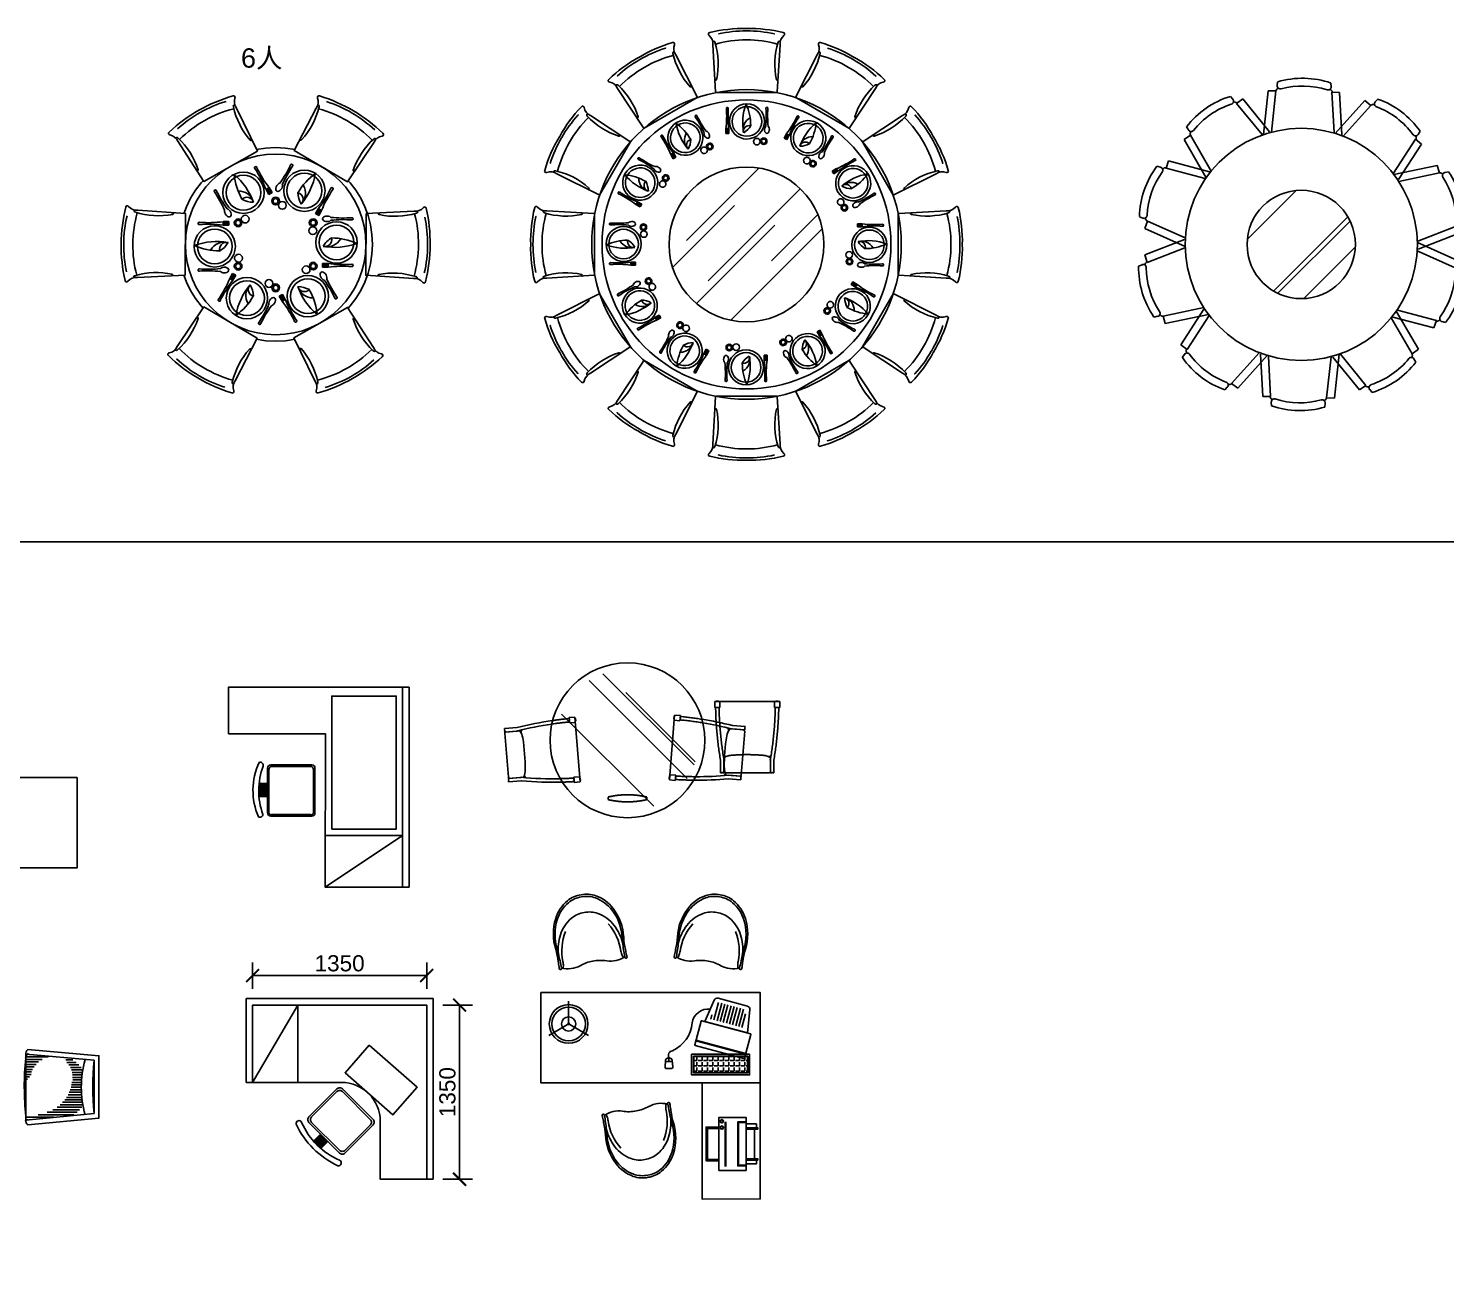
# Model space of a CAD drawing. Header units: millimetres. Extents: x 14385 to 129787, y 107826 to 186798.
# Drawn here: x 51126 to 62113, y 166036 to 175633 of the extents above; entities that cross this region are included whole.
import ezdxf

# ---------------------------------------------------------------- set-up
doc = ezdxf.new("R2010")
doc.units = ezdxf.units.MM
doc.header["$LTSCALE"] = 1000
doc.set_wipeout_variables(frame=1)
doc.header["$PDMODE"] = 35
doc.linetypes.add('DASHED', pattern=[0.75, 0.5, -0.25])
for name, color, linetype in [('AR-DIM-1', 12, 'Continuous'), ('FF-FURN', 51, 'Continuous'), ('TEXT', 50, 'Continuous')]:
    doc.layers.add(name, color=color, linetype=linetype)
doc.styles.add('ar', font='arial.ttf')
doc.dimstyles.new('1-50', dxfattribs={"dimscale": 50, "dimtxt": 2.5, "dimasz": 2, "dimexe": 2, "dimexo": 2.5, "dimgap": 0.6, "dimtad": 1, "dimdec": 0, "dimrnd": 0.005, "dimzin": 0, "dimdsep": 46, "dimtxsty": 'ar', "dimblk": 'ARCHTICK', "dimcen": 0.125, "dimclrd": 44, "dimclre": 44, "dimclrt": 50, "dimadec": 0, "dimazin": 0, "dimtfac": 1, "dimtdec": 0, "dimtix": 1, "dimtmove": 1, "dimatfit": 3, "dimldrblk": 'DOT', "dimfxl": 0, "dimtvp": 1, "dimtolj": 1, "dimtzin": 0, "dimarcsym": 0})

# ---------------------------------------------------------------- blocks, each defined once
blk = doc.blocks.new('A$C0C524862')
at = {"linetype": 'Continuous', "ltscale": 0.01}
h = blk.add_hatch(dxfattribs=at)
h.set_pattern_fill('AR-RROOF', color=59, scale=700, angle=45, style=0)
h.set_pattern_definition([(45, (-58980.2, 32440.1), (593.97, 1583.919), [10500, -1400, 3500, -700]), (45, (-58569.4, 33345.9), (-1153.291, 163.342), [2100, -231, 4200, -525]), (45, (-59153.44, 33108.32), (2242.2356, 2905.5018), [5600, -980, 2800, -700])])
edge = h.paths.add_edge_path()
edge.add_arc((1180, 599), 550, 0, 360)
at = {"color": 54, "linetype": 'DASHED', "ltscale": 100}
for p, q in [((0, 899), (504, 899)), ((0, 854), (0, 899)), ((10, 901), (31, 901)), ((12, 903), (28, 903)), ((40, 854), (40, 899)), ((463, 854), (463, 899)), ((494, 901), (473, 901)), ((492, 903), (476, 903)), ((504, 854), (504, 899)), ((17, 854), (0, 854)), ((40, 854), (24, 854)), ((463, 854), (480, 854)), ((487, 854), (504, 854)), ((45, 348), (45, 446)), ((72, 348), (72, 465)), ((72, 348), (72, 446)), ((432, 348), (432, 465)), ((432, 348), (432, 446)), ((459, 348), (459, 446)), ((55, 348), (45, 348)), ((72, 348), (62, 348)), ((422, 348), (82, 348)), ((432, 348), (442, 348)), ((449, 348), (459, 348))]:
    blk.add_line(p, q, dxfattribs=at)
at = {"color": 58, "linetype": 'DASHED', "ltscale": 100}
for p, q in [((770, 791), (815, 794)), ((771, 774), (770, 791)), ((815, 794), (854, 292)), ((817, 785), (819, 764)), ((819, 783), (820, 766)), ((1587, 778), (1547, 276)), ((1632, 775), (1587, 778)), ((1630, 758), (1632, 775)), ((773, 750), (772, 767)), ((773, 750), (818, 754)), ((1583, 767), (1581, 750)), ((1584, 769), (1583, 748)), ((1628, 735), (1584, 738)), ((1628, 735), (1630, 751)), ((806, 329), (851, 332)), ((806, 329), (808, 312)), ((808, 305), (810, 288)), ((810, 288), (854, 292)), ((855, 302), (854, 323)), ((857, 304), (855, 321)), ((1545, 288), (1546, 305)), ((1546, 286), (1548, 307)), ((1592, 272), (1547, 276)), ((1595, 313), (1550, 316)), ((1593, 289), (1592, 272)), ((1595, 313), (1594, 296)), ((1030, 159), (1030, 139)), ((1330, 159), (1330, 139))]:
    blk.add_line(p, q, dxfattribs=at)
at = {"color": 0, "linetype": 'Continuous', "ltscale": 0.01}
for p, q in [((268, 706), (366, 714)), ((269, 696), (268, 706)), ((270, 679), (270, 689)), ((270, 679), (387, 688)), ((270, 679), (368, 687))]:
    blk.add_line(p, q, dxfattribs=at)
at = {"color": 0, "linetype": 'Continuous'}
for p, q in [((298, 330), (271, 669)), ((2131, 663), (2014, 672)), ((2131, 663), (2033, 671)), ((2133, 690), (2035, 698)), ((2131, 663), (2132, 673)), ((2132, 680), (2133, 690)), ((2103, 314), (2130, 654)), ((299, 320), (416, 329)), ((299, 320), (397, 328)), ((299, 320), (300, 310)), ((300, 303), (301, 293)), ((301, 293), (399, 301)), ((2103, 304), (1986, 314)), ((2101, 277), (2003, 285)), ((2103, 304), (2005, 312)), ((2101, 287), (2101, 277)), ((2103, 304), (2102, 294))]:
    blk.add_line(p, q, dxfattribs=at)
blk.add_circle((1180, 599), 600, dxfattribs=at)
at = {"color": 54, "linetype": 'DASHED', "ltscale": 100}
for centre, radius, start, end in [((10, 899), 1.71, 90, 180), ((12, 901), 1.4, 90, 180), ((28, 901), 1.4, 0, 90), ((31, 899), 1.71, 0, 90), ((473, 899), 1.71, 90, 180), ((476, 901), 1.4, 90, 180), ((492, 901), 1.4, 0, 90), ((494, 899), 1.71, 0, 90), ((2613, 892), 2606, 180.8357, 189.8671), ((20, 857), 4.72, 218.7905, 321.2095), ((2675, 895), 2641, 180.8887, 189.8005), ((-2171, 895), 2641, 350.1995, 359.1113), ((-2109, 892), 2606, 350.1329, 359.1643), ((484, 857), 4.72, 218.7905, 321.2095), ((86, 496), 23.1, 208.7232, 273.0341), ((137, 359), 124, 93.786, 121.3513), ((252, -1004), 1492, 85.2469, 94.7531), ((367, 359), 124, 58.6487, 86.214), ((418, 496), 23.1, 266.9659, 331.2768), ((58, 345), 4.72, 38.7905, 141.2095), ((82, 358), 10.4, 173.7275, 265.701), ((422, 358), 10.4, 274.299, 6.2725), ((445, 345), 4.72, 38.7905, 141.2095)]:
    blk.add_arc(centre, radius, start, end, dxfattribs=at)
at = {"color": 58, "linetype": 'DASHED', "ltscale": 100}
for centre, radius, start, end in [((1014, -1811), 2606, 95.3645, 99.0828), ((774, 771), 4.72, 133.3193, 235.7384), ((815, 784), 1.71, 4.5288, 94.5288), ((817, 782), 1.4, 4.5288, 94.5288), ((1022, -1872), 2641, 95.4175, 99.2951), ((817, 764), 1.71, 274.5288, 4.5288), ((819, 766), 1.4, 274.5288, 4.5288), ((639, 2958), 2641, 270.2479, 273.6401), ((641, 2896), 2606, 270.545, 273.6931), ((811, 309), 4.72, 133.3193, 235.7384), ((852, 322), 1.71, 4.5288, 94.5288), ((854, 320), 1.4, 4.5288, 94.5288), ((854, 302), 1.71, 274.5288, 4.5288), ((855, 304), 1.4, 274.5288, 4.5288), ((1180, -479), 656, 76.7732, 103.2268), ((1180, 778), 656, 256.7732, 283.2268)]:
    blk.add_arc(centre, radius, start, end, dxfattribs=at)
at = {"color": 0, "linetype": 'Continuous', "ltscale": 0.01}
for centre, radius, start, end in [((266, 692), 4.72, 313.3193, 55.7384), ((282, 669), 10.4, 88.2563, 180.2298), ((1014, -1811), 2606, 99.0828, 104.3959), ((1022, -1872), 2641, 99.2951, 104.3293), ((287, 615), 124, 8.3148, 35.8801), ((419, 677), 23.1, 123.252, 187.5629), ((-1062, 393), 1492, 359.7757, 9.282)]:
    blk.add_arc(centre, radius, start, end, dxfattribs=at)
at = {"color": 0, "linetype": 'Continuous'}
for centre, radius, start, end in [((308, 331), 10.4, 188.8278, 280.8013), ((305, 385), 124, 333.1775, 0.7428), ((445, 346), 23.1, 181.4947, 245.8056), ((297, 306), 4.72, 313.3193, 55.7384), ((639, 2958), 2641, 264.7283, 270.2479), ((641, 2896), 2606, 264.6617, 270.545)]:
    blk.add_arc(centre, radius, start, end, dxfattribs=at)
at = {"color": 58, "linetype": 'DASHED', "ltscale": 100, "extrusion": (0, 0, -1)}
for centre, major_axis, start_param, end_param in [((1586, 769), (1.21, 1.21), 4.006033, 5.57683), ((1583, 750), (0.989, 0.989), 2.435237, 4.006033), ((1584, 767), (0.989, 0.989), 4.006033, 5.57683), ((1584, 748), (1.21, 1.21), 2.435237, 4.006033), ((1380, -1888), (210, 2633), 0.014909, 0.067434), ((1627, 755), (3.34, 3.34), -0.029335, 1.758216), ((1387, -1827), (206, 2598), 0.014681, 0.064454), ((1546, 288), (0.989, 0.989), 2.435237, 4.006033), ((1548, 305), (-0.989, 0.989), 5.57683, 7.147626), ((1548, 286), (1.21, 1.21), 2.435237, 4.006033), ((1549, 307), (-1.21, 1.21), 5.57683, 7.147626), ((1591, 293), (3.34, 3.34), -0.029335, 1.758216)]:
    blk.add_ellipse(centre, major_axis=major_axis, ratio=1, start_param=start_param, end_param=end_param, dxfattribs=at)
at = {"color": 0, "linetype": 'Continuous', "extrusion": (0, 0, -1)}
for centre, major_axis, start_param, end_param in [((1387, -1827), (206, 2598), 0.064454, 0.17231), ((1380, -1888), (210, 2633), 0.067434, 0.170448), ((2115, 600), (87.8, 87.8), 4.072111, 4.553217), ((1982, 661), (16.3, 16.3), -0.205041, 0.917396), ((2120, 654), (7.38, 7.38), -0.815831, 0.789409), ((2135, 676), (3.34, 3.34), 3.112258, 4.899809), ((3464, 377), (118, 1487), 4.629336, 4.795252), ((2096, 370), (87.8, 87.8), 3.458849, 3.939956), ((1760, 2880), (206, 2598), 2.9694, 3.091623), ((1762, 2942), (207, 2633), 2.971101, 3.086385), ((1956, 330), (16.3, 16.3), 0.811486, 1.933923), ((2093, 315), (7.38, 7.38), 0.939472, 2.544712), ((2105, 291), (3.34, 3.34), 3.112258, 4.899809)]:
    blk.add_ellipse(centre, major_axis=major_axis, ratio=1, start_param=start_param, end_param=end_param, dxfattribs=at)
at = {"color": 58, "linetype": 'DASHED', "ltscale": 100}
for centre, major_axis, start_param, end_param in [((1760, 2880), (-206, -2598), 0.014681, 0.050087), ((1762, 2942), (-207, -2633), 0.014909, 0.055165)]:
    blk.add_ellipse(centre, major_axis=major_axis, ratio=1, start_param=start_param, end_param=end_param, dxfattribs=at)
blk = doc.blocks.new('LL')
for p, q in [((-46, -48), (-46, -112)), ((54, -47), (54, -112))]:
    blk.add_line(p, q)
at = {"elevation": 0}
for points in [[(-182, -79, -0.175809), (192, -76, 0.552014), (212, -42, 0.214524), (-211, -48, 0.578392)], [(181, -112), (-166, -112, 0.414214), (-191, -137), (-191, -456, 0.414214), (-166, -480), (181, -480, 0.414214), (205, -456), (205, -137, 0.414214)]]:
    blk.add_lwpolyline(points, format="xyb", close=True, dxfattribs=at)
at = {"color": 8, "elevation": 0}
blk.add_lwpolyline([(181, -123), (-155, -123, 0.414214), (-180, -147), (-180, -445, 0.414214), (-155, -469), (181, -469, 0.512069), (194, -445), (194, -147, 0.512069)], format="xyb", close=True, dxfattribs=at)
at = {"color": 252}
blk.add_solid([(-46, -48), (-46, -112), (54, -47), (54, -112)], dxfattribs=at)
blk = doc.blocks.new('A$C541B21E9')
at = {"linetype": 'Continuous'}
for p, q in [((1350, 0, 7070), (1350, 1550, 7070)), ((750, 400, 7070), (1350, 400, 7070))]:
    blk.add_line(p, q, dxfattribs=at)
at = {"color": 59}
blk.add_line((750, 0, 7070), (1350, 400, 7070), dxfattribs=at)
at = {"linetype": 'Continuous', "elevation": 7070}
blk.add_lwpolyline([(1400, 0), (1400, 1550), (0, 1550), (0, 1190), (751, 1190), (750, 0)], close=True, dxfattribs=at)
at = {"color": 59, "elevation": 7070}
blk.add_lwpolyline([(800, 451), (1300, 451), (1300, 1482), (800, 1482)], close=True, dxfattribs=at)
at = {"linetype": 'Continuous', "extrusion": (2.69096e-13, -3.25012e-18, -1), "zscale": -1, "rotation": 270}
blk.add_blockref('LL', (-190, 757, -7070), dxfattribs=at)
blk = doc.blocks.new('F-24')
at = {"color": 0, "linetype": 'Continuous'}
for p, q in [((-183, 1260), (-186, 1231)), ((230, 1251), (232, 1222)), ((-549, 1147), (-531, 1125)), ((-452, 1128), (-501, 1093)), ((-245, 873), (-452, 1128)), ((-257, 1191), (-293, 851)), ((-197, 1190), (-257, 1191)), ((-197, 1190), (-231, 870)), ((254, 867), (237, 1179)), ((297, 1178), (237, 1179)), ((492, 1115), (263, 861)), ((315, 850), (297, 1178)), ((540, 1078), (492, 1115)), ((593, 1127), (573, 1105)), ((-304, 851), (-501, 1093)), ((540, 1078), (325, 839)), ((-889, 912), (-874, 887)), ((-859, 847), (-908, 813)), ((-908, 813), (-737, 516)), ((-859, 847), (-698, 568)), ((715, 552), (885, 815)), ((755, 503), (933, 778)), ((933, 778), (885, 815)), ((922, 877), (906, 852)), ((-1119, 606), (-1091, 598)), ((-1028, 647), (-1048, 590)), ((-746, 510), (-1048, 590)), ((-711, 563), (-1028, 647)), ((1054, 612), (719, 542)), ((1071, 555), (756, 488)), ((1071, 555), (1054, 612)), ((1142, 563), (1113, 557)), ((-1255, 215), (-1228, 204)), ((-1192, 181), (-1212, 124)), ((-1212, 124), (-900, -16)), ((-1192, 181), (-899, 50)), ((903, 26), (1195, 139)), ((1212, 81), (1195, 139)), ((1261, 168), (1234, 157)), ((-906, 37), (-1212, -81)), ((1212, -124), (900, 16)), ((906, -37), (1212, 81)), ((-1212, -81), (-1195, -139)), ((-903, -26), (-1195, -139)), ((1192, -181), (899, -50)), ((-1261, -168), (-1234, -157)), ((1192, -181), (1212, -124)), ((1255, -215), (1228, -204)), ((-1071, -555), (-756, -488)), ((-1054, -612), (-719, -542)), ((-755, -503), (-933, -778)), ((908, -813), (737, -516)), ((746, -510), (1048, -590)), ((-1142, -563), (-1113, -557)), ((-1071, -555), (-1054, -612)), ((-715, -552), (-885, -815)), ((859, -847), (698, -568)), ((711, -563), (1028, -647)), ((1028, -647), (1048, -590)), ((1119, -606), (1091, -598)), ((-933, -778), (-885, -815)), ((-922, -877), (-906, -852)), ((-540, -1078), (-325, -839)), ((-492, -1115), (-263, -861)), ((-315, -850), (-297, -1178)), ((-254, -867), (-237, -1179)), ((197, -1190), (231, -870)), ((245, -873), (452, -1128)), ((257, -1191), (293, -851)), ((304, -851), (501, -1093)), ((859, -847), (908, -813)), ((889, -912), (874, -887)), ((-540, -1078), (-492, -1115)), ((452, -1128), (501, -1093)), ((-593, -1127), (-573, -1105)), ((-297, -1178), (-237, -1179)), ((197, -1190), (257, -1191)), ((549, -1147), (531, -1125)), ((-230, -1251), (-232, -1222)), ((183, -1260), (186, -1231))]:
    blk.add_line(p, q, dxfattribs=at)
at = {"color": 58}
for p, q in [((-418, 39), (-39, 418)), ((-215, -361), (361, 215)), ((-181, -379), (379, 181)), ((19, -420), (420, -19))]:
    blk.add_line(p, q, dxfattribs=at)
at = {"color": 0, "linetype": 'Continuous'}
blk.add_circle((0, 0), 900, dxfattribs=at)
at = {"color": 55, "linetype": 'Continuous'}
blk.add_circle((0, 0), 420, dxfattribs=at)
at = {"color": 0, "linetype": 'Continuous', "ltscale": 1000}
for centre, start, end in [((-172, 1186), 102.0712, 171.7566), ((-517, 1080), 41.7493, 111.4347), ((216, 1178), 5.7493, 75.4347), ((558, 1061), 66.0712, 135.7566), ((-837, 858), 138.0712, 207.7566), ((867, 826), 329.7493, 39.4347), ((-1053, 570), 77.7493, 147.4347), ((1075, 531), 30.0712, 99.7566), ((-1182, 203), 174.0712, 243.7566), ((1187, 158), 293.7493, 3.4347), ((-1187, -158), 113.7493, 183.4347), ((1182, -203), 354.0712, 63.7566), ((-1075, -531), 210.0712, 279.7566), ((1053, -570), 257.7493, 327.4347), ((-867, -826), 149.7493, 219.4347), ((837, -858), 318.0712, 27.7566), ((-558, -1061), 246.0712, 315.7566), ((517, -1080), 221.7493, 291.4347), ((-216, -1178), 185.7493, 255.4347), ((172, -1186), 282.0712, 351.7566)]:
    blk.add_arc(centre, 24.6, start, end, dxfattribs=at)
at = {"color": 0, "linetype": 'Continuous'}
for centre, radius, start, end in [((-162, 1229), 24, 174.0387, 285.4996), ((10, 610), 678, 71.0156, 106.4861), ((10, 610), 618, 72.0062, 105.4996), ((208, 1221), 24, 252.0062, 3.3768), ((-351, 499), 678, 107.0156, 142.4861), ((-549, 1110), 24, 288.0062, 39.3768), ((591, 1089), 24, 138.0387, 249.4996), ((366, 488), 678, 35.0156, 70.4861), ((-351, 499), 618, 108.0062, 141.4996), ((366, 488), 618, 36.0062, 69.4996), ((-853, 899), 24, 210.0387, 321.4996), ((886, 865), 24, 216.0062, 327.3768), ((-577, 198), 678, 143.0156, 178.4861), ((-577, 198), 618, 144.0062, 177.4996), ((-1097, 575), 24, 324.0062, 75.3768), ((1118, 534), 24, 102.0387, 213.4996), ((583, 179), 678, 359.0156, 34.4861), ((583, 179), 618, 0.0062, 33.4996), ((-1219, 226), 24, 246.0387, 357.4996), ((1225, 179), 24, 180.0062, 291.3768), ((-583, -179), 678, 179.0156, 214.4861), ((-1225, -179), 24, 0.0062, 111.3768), ((-583, -179), 618, 180.0062, 213.4996), ((577, -198), 678, 323.0156, 358.4861), ((1219, -226), 24, 66.0387, 177.4996), ((577, -198), 618, 324.0062, 357.4996), ((-1118, -534), 24, 282.0387, 33.4996), ((1097, -575), 24, 144.0062, 255.3768), ((-366, -488), 678, 215.0156, 250.4861), ((-886, -865), 24, 36.0062, 147.3768), ((-366, -488), 618, 216.0062, 249.4996), ((853, -899), 24, 30.0387, 141.4996), ((351, -499), 618, 288.0062, 321.4996), ((351, -499), 678, 287.0156, 322.4861), ((-591, -1089), 24, 318.0387, 69.4996), ((549, -1110), 24, 108.0062, 219.3768), ((-208, -1221), 24, 72.0062, 183.3768), ((-10, -610), 618, 252.0062, 285.4996), ((162, -1229), 24, 354.0387, 105.4996), ((-10, -610), 678, 251.0156, 286.4861)]:
    blk.add_arc(centre, radius, start, end, dxfattribs=at)
blk = doc.blocks.new('Printer-01')
at = {"color": 8, "linetype": 'Continuous'}
for p, q in [((-304, 154), (42, 154)), ((-304, 149), (42, 149))]:
    blk.add_line(p, q, dxfattribs=at)
for points in [[(-255, 390), (-285, 390), (-285, 310)], [(-15, 375), (-245, 375)], [(25, 310), (25, 390), (-5, 390)], [(40, 310), (40, 245), (-300, 245), (-300, 310)], [(35, 310), (35, 250), (-295, 250), (-295, 310)], [(0, 100), (0, 0), (-260, 0), (-260, 100)], [(-10, 100), (-10, 10), (-250, 10), (-250, 100)]]:
    blk.add_lwpolyline(points, dxfattribs=at)
at = {"linetype": 'Continuous'}
for points in [[(-255, 310), (-255, 400), (-245, 400), (-245, 310)], [(-5, 310), (-5, 400), (-15, 400), (-15, 310)]]:
    blk.add_lwpolyline(points, dxfattribs=at)
blk.add_lwpolyline([(-335, 310), (75, 310), (75, 100), (-335, 100)], close=True, dxfattribs=at)
at = {"color": 8, "linetype": 'Continuous'}
for centre, radius in [((-3, 122), 12.6), ((-3, 122), 9.6), ((46, 122), 12.6), ((46, 122), 10.6)]:
    blk.add_circle(centre, radius, dxfattribs=at)
blk.add_arc((46, 122), 10.6, 270, 280.8759, dxfattribs=at)
blk = doc.blocks.new('Lamp-T-300')
at = {"color": 8}
for p, q in [((9, -5), (-153, 89)), ((-9, -5), (153, 89)), ((0, 10), (0, -177))]:
    blk.add_line(p, q, dxfattribs=at)
at = {"color": 8, "const_width": 5}
for points in [[(-125, 72), (-151, 87)], [(125, 72), (151, 87)], [(0, -144), (0, -175)]]:
    blk.add_lwpolyline(points, dxfattribs=at)
blk.add_circle((0, 0), 150)
at = {"color": 8}
for radius in [130, 55]:
    blk.add_circle((0, 0), radius, dxfattribs=at)
blk = doc.blocks.new('PC-01')
h = blk.add_hatch()
h.set_pattern_fill('ANSI31', color=59, scale=200, angle=420, style=0)
h.set_pattern_definition([(285, (-39158.078, -19224.26), (24.148146, 6.470476), [])])
h.paths.add_polyline_path([(-201, 564), (-422, 504), (-407, 363), (-144, 434)])
h = blk.add_hatch()
h.set_pattern_fill('ANGLE', color=59, scale=150, angle=180, style=0)
h.set_pattern_definition([(360, (-23967.84, -62130.297), (7e-15, 41.25), [30, -11.25]), (90, (-23967.84, -62130.297), (-41.25, 1e-14), [30, -11.25])])
h.paths.add_polyline_path([(-18, 143), (-18, 17), (-434, 17), (-434, 143)])
at = {"color": 59}
for p, q in [((-420, 166), (-34, 269)), ((-419, 161), (-32, 264)), ((151, 114), (146, 59)), ((166, 129), (186, 129)), ((173, 129), (173, 134)), ((173, 134), (178, 134)), ((176, 104), (176, 129)), ((178, 129), (178, 134)), ((201, 114), (206, 59)), ((150, 104), (202, 104)), ((156, 49), (196, 49))]:
    blk.add_line(p, q, dxfattribs=at)
at = {"color": 54}
for points in [[(-205, 594), (-434, 532, 0.369511), (-452, 505), (-433, 325), (-102, 414), (-176, 580, 0.369511)], [(-79, 420), (-456, 319, 0.414214), (-460, 313), (-410, 130, 0.414214), (-404, 126), (-28, 227, 0.414214), (-24, 233), (-73, 417, 0.414214)]]:
    blk.add_lwpolyline(points, format="xyb", close=True, dxfattribs=at)
at = {"color": 59}
for points in [[(-450, 160), (-450, 0), (0, 0), (0, 160), (-450, 160)], [(-436, 145), (-436, 15), (-16, 15), (-16, 145), (-436, 145)], [(-434, 143), (-434, 17), (-18, 17), (-18, 143), (-434, 143)]]:
    blk.add_lwpolyline(points, dxfattribs=at)
for centre, radius, start, end in [((-128, 385), 125, 8.1464, 97.5739), ((255, 425), 260, 184.8853, 245.9402), ((143, 151), 36.8, 331.9847, 80.9006), ((166, 114), 15, 90, 180), ((186, 114), 15, 0, 90), ((156, 59), 10, 180, 270), ((196, 59), 10, 270, 0)]:
    blk.add_arc(centre, radius, start, end, dxfattribs=at)
blk = doc.blocks.new('YZ-A5')
at = {"color": 0, "linetype": 'Continuous'}
blk.add_lwpolyline([(307, -501, -0.192758), (166, -524, 0.085902), (58, -519, 0.08954), (-41, -548, -0.18606), (-188, -557, -0.000264), (-187, -559, -1.061979), (-205, -560, 0.041491), (-206, -548, 0.024434), (-210, -505, 0.045583), (-223, -409, -0.150789), (-208, -172, -0.143435), (-108, -40, -0.142303), (0, 0, -0.142303), (114, -15, -0.143435), (241, -121, -0.150789), (309, -349, 0.045583), (317, -446, 0.024434), (322, -488, 0.041491), (325, -500, -1.061979), (307, -504)], format="xyb", close=True, dxfattribs=at)
for points in [[(2, -17, 0.142303), (-101, -55, 0.143435), (-196, -181, 0.150789), (-211, -408, -0.019162), (-204, -446, -0.012092), (-188, -557, -1.061979)], [(307, -501, -0.012078), (298, -390, -0.019162), (297, -351, 0.150789), (232, -133, 0.143435), (111, -32, 0.142303), (2, -17, 2.98005)]]:
    blk.add_lwpolyline(points, format="xyb", dxfattribs=at)
at = {"color": 54, "linetype": 'Continuous'}
for points in [[(-204, -446, -0.098813), (-179, -300, -0.143435), (-85, -177, -0.142303), (16, -139, -2.98005)], [(298, -390, 0.098813), (241, -253, 0.143435), (122, -153, 0.142303), (16, -139, 2.98005)]]:
    blk.add_lwpolyline(points, format="xyb", dxfattribs=at)
at = {"color": 59, "linetype": 'Continuous'}
for points in [[(-179, -559, 0.173618), (-172, -542, 0.0594), (-173, -507, -0.149572), (-138, -277, 1.755029)], [(299, -506, -0.173618), (288, -490, -0.0594), (281, -456, 0.149572), (196, -239, -1.755029)]]:
    blk.add_lwpolyline(points, format="xyb", dxfattribs=at)
blk = doc.blocks.new('A$C215A4FF5')
at = {"color": 0, "linetype": 'Continuous'}
for points in [[(-1202, -1202), (0, 0), (495, -495), (-707, -1697)], [(177, -813), (495, -495), (1131, -1131), (813, -1450)]]:
    blk.add_lwpolyline(points, close=True, dxfattribs=at)
for name, p, xscale, rotation in [('YZ-A5', (-756, 316), -1, 41.34399848223836), ('PC-01', (75, -827), -1, 45.00000021047283), ('PC-01', (75, -827), -1, 45.00000021047283), ('Printer-01', (441, -1034), -0.9999999999999998, 314.9999845889093), ('Lamp-T-300', (-878, -1222), -1, 224.9999845847824), ('Lamp-T-300', (-878, -1222), -1, 224.9999845847824)]:
    blk.add_blockref(name, p, dxfattribs=dict(at, xscale=xscale, rotation=rotation))
for p, rotation in [((-1518, -446), 48.65600200387481), ((398, -1627), 228.6560020038748)]:
    blk.add_blockref('YZ-A5', p, dxfattribs=dict(at, rotation=rotation))
blk = doc.blocks.new('做成ACAD TuKuai0298')
at = {"linetype": 'Continuous'}
blk.add_lwpolyline([(-304, 400, -0.1756), (145, 481, -0.890046), (132, 438, 0.193325), (-277, 364, -0.890046), (-304, 400, -31.646742)], format="xyb", dxfattribs=at)
blk.add_lwpolyline([(-119, 432), (-40, 447), (-26, 369), (-105, 355)], close=True, dxfattribs=at)
blk.add_lwpolyline([(165, 30), (-165, -30, -0.414214), (-200, -6), (-255, 297, -0.414214), (-231, 332), (100, 392, -0.414214), (135, 368), (189, 65, -0.414214)], format="xyb", close=True, dxfattribs=at)
at = {"color": 57, "linetype": 'Continuous'}
blk.add_lwpolyline([(148, 42), (-153, -12, -0.414214), (-188, 12), (-237, 285, -0.414214), (-213, 320), (88, 375, -0.414214), (123, 350), (172, 77, -0.414214)], format="xyb", close=True, dxfattribs=at)
blk.add_solid([(-105, 355), (-26, 369), (-119, 432), (-40, 447)], dxfattribs=at)
blk = doc.blocks.new('做成ACAD TuKuai0168')
at = {"color": 58, "linetype": 'Continuous'}
for p, q in [((-1453, 700, 508), (-1103, 100, 508)), ((-1103, 100, 508), (-1103, 700, 508))]:
    blk.add_line(p, q, dxfattribs=at)
at = {"linetype": 'Continuous', "elevation": 0}
blk.add_lwpolyline([(-1503, 700), (-1503, 50), (-53, 50), (-53, 1450)], dxfattribs=at)
at = {"linetype": 'Continuous', "elevation": 508}
blk.add_lwpolyline([(-103, 1450), (-464, 1450), (-464, 1000, -0.41418), (-764, 700), (-1453, 700), (-1453, 100), (-103, 100), (-103, 1450)], format="xyb", dxfattribs=at)
at = {"color": 51, "linetype": 'Continuous'}
for points, elevation in [([(-103, 1450), (-53, 1450)], 508), ([(-1453, 700), (-1503, 700)], 1016)]:
    blk.add_lwpolyline(points, dxfattribs=dict(at, elevation=elevation))
at = {"color": 58, "linetype": 'Continuous', "elevation": 508}
blk.add_lwpolyline([(-549, 411), (-178, 737), (-366, 951), (-737, 625), (-549, 411)], dxfattribs=at)
at = {"color": 51, "linetype": 'Continuous', "xscale": -1, "rotation": 55.24234624026529}
blk.add_blockref('做成ACAD TuKuai0298', (-638, 868, 0), dxfattribs=at)
blk = doc.blocks.new('TABLE SETTING-PL')
at = {"color": 59}
for p, q in [((-192, 65), (-192, 110)), ((-192, 110), (-164, 110)), ((-189, 110), (-189, 65)), ((-183, 110), (-183, 65)), ((-178, 110), (-178, 65)), ((-173, 110), (-173, 65)), ((-167, 110), (-167, 65)), ((-164, 65), (-164, 110)), ((-189, 65), (-167, 65))]:
    blk.add_line(p, q, dxfattribs=at)
for centre, radius in [((0, 0), 160), ((0, 0), 135), ((91, 184), 30), ((153, 181), 30), ((153, 181), 20)]:
    blk.add_circle(centre, radius, dxfattribs=at)
for centre, radius, start, end in [((-1049, -50), 865, 355.389, 7.7004), ((693, -50), 865, 172.2996, 184.611), ((448, 13), 486, 169.3293, 200.5115), ((87, 74), 121, 166.1746, 241.3326), ((22, 90), 53.5, 166.0351, 284.0316), ((-130, -63), 194, 31.3319, 58.7347), ((-448, 40), 483, 335.7835, 359.7001), ((-688, -50), 865, 355.389, 6.2555), ((1054, -50), 865, 173.7445, 184.611), ((-178, -120), 9.15, 168.1258, 11.8742), ((183, -120), 9.15, 168.1258, 11.8742)]:
    blk.add_arc(centre, radius, start, end, dxfattribs=at)
blk.add_ellipse((183, 74), major_axis=(0, 35.1), ratio=0.625062, start_param=3.693742, end_param=8.872629, dxfattribs=at)
blk = doc.blocks.new('QBLOCK2008022615493707')
at = {"linetype": 'ByBlock'}
blk.add_lwpolyline([(-217, 285, -0.672201), (-195, 290, 0.259493), (-122, 261), (243, 239, -0.026311), (248, 238), (248, -238, -0.026311), (243, -239), (-122, -261, 0.259493), (-195, -290, -0.672201), (-217, -285, -0.066654), (-248, -1, -0.000173), (-248, 0, -0.000173), (-248, 1, -0.066654), (-217, 285)], format="xyb", dxfattribs=at)
at = {"linetype": 'Continuous'}
for points in [[(-128, -241, -0.06626), (-160, 0, -0.06626), (-128, 241, 0.06626), (-160, 0, 0.06626)], [(-142, 245, -0.485315), (-150, 262, 0.485315)], [(148, 232, -0.125665), (-142, 245, 0.125665)], [(148, 232, -0.351144), (148, 245, 0.351144)], [(150, 246, -0.517439), (148, 232, 0.517439)], [(-142, -245, -0.125665), (148, -232, 0.125665)], [(-150, -262, -0.485315), (-142, -245, 0.485315)], [(148, -245, -0.351144), (148, -232, 0.351144)], [(148, -232, -0.517439), (150, -246, 0.517439)]]:
    blk.add_lwpolyline(points, format="xyb", close=True, dxfattribs=at)
at = {"color": 57, "linetype": 'ByBlock'}
for points in [[(-230, 1, -0.055129), (-207, 217, 0.055129)], [(-207, -217, -0.055129), (-230, -1, 0.055129)]]:
    blk.add_lwpolyline(points, format="xyb", close=True, dxfattribs=at)
blk = doc.blocks.new('A$C2DF306BB')
at = {"layer": 'FF-FURN', "linetype": 'Continuous'}
h = blk.add_hatch(dxfattribs=at)
h.set_pattern_fill('AR-RROOF', color=8, scale=20, angle=45, style=0)
h.set_pattern_definition([(135, (56693.1, -173958.3), (-431.0523, 1149.4728), [7620, -1016, 2540, -508]), (135, (56394.94, -173300.96), (836.9599, 118.5394), [1524, -167.64, 3048, -381]), (135, (56818.8, -173473.38), (-1627.2224, 2108.56414), [4064, -711.2, 2032, -508])])
edge = h.paths.add_edge_path()
edge.add_arc((0, 0), 600, 180, 540, ccw=False)
blk.add_circle((0, 0), 1200)
at = {"layer": 'FF-FURN', "color": 57, "linetype": 'ByBlock'}
for radius in [1120, 600]:
    blk.add_circle((0, 0), radius, dxfattribs=at)
for p, xscale, rotation in [((0, 1425), -1, 90.00000001083895), ((-712, 1234), -0.9999999999999996, 120.0000000106106), ((712, 1234), -1, 60.00000001058997), ((-1234, 712), -1, 150.0000000105899), ((1234, 712), -1, 30.00000001050639), ((-1425, 0), -1, 180.000000010422), ((1425, 0), -1, 1.083893727638357e-08), ((-1234, -712), -0.9999999999999999, 210.0000000105064), ((1234, -712), -1, 330.00000001059), ((-712, -1234), -1, 240.0000000105449), ((712, -1234), -1, 300.0000000105064), ((0, -1425), -1, 270.0000000105002)]:
    blk.add_blockref('QBLOCK2008022615493707', p, dxfattribs=dict(xscale=xscale, rotation=rotation))
at = {"layer": 'FF-FURN', "color": 51, "linetype": 'Continuous'}
for p, xscale, yscale, zscale, rotation in [((-479, 824), 0.8499999903579517, 0.8500000014901161, 0.8499999903579517, 209.910935006992), ((-3, 953), 0.8499999903553203, 0.8500000014901157, 0.8499999903553203, 179.9109350074941), ((474, 827), 0.8499999903504959, 0.8500000014901161, 0.8499999903504959, 149.9109350069049), ((-827, 474), 0.8499999903703827, 0.850000001490116, 0.8499999903703827, 239.9109350065479), ((824, 479), 0.8499999903652079, 0.8500000014901158, 0.8499999903652079, 119.9109350078422), ((-953, -3), 0.8499999903553431, 0.8500000014901161, 0.8499999903553431, 269.9109350065132), ((953, 3), 0.849999990355343, 0.8500000014901161, 0.849999990355343, 89.9109350065132), ((-824, -479), 0.849999990365208, 0.8500000014901162, 0.849999990365208, 299.9109350078422), ((827, -474), 0.8499999903703828, 0.850000001490116, 0.8499999903703828, 59.91093500654793), ((-474, -827), 0.8499999903504961, 0.8500000014901161, 0.8499999903504961, 329.9109350069049), ((479, -824), 0.8499999903579517, 0.8500000014901162, 0.8499999903579517, 29.91093500699197), ((3, -953), 0.8499999903553207, 0.8500000014901161, 0.8499999903553207, 359.910935007494)]:
    blk.add_blockref('TABLE SETTING-PL', p, dxfattribs=dict(at, xscale=xscale, yscale=yscale, zscale=zscale, rotation=rotation))
blk = doc.blocks.new('YZ-1')
blk.add_wipeout([(0, 0), (338, -338), (598, -107), (615, -92), (622, -84), (625, -81), (643, -69), (652, -65), (659, -63), (670, -61), (676, -61), (683, -61), (688, -61), (693, -61), (695, -60), (698, -58), (699, -56), (700, -54), (701, -49), (701, -46), (698, -40), (679, -11), (667, 7), (651, 29), (633, 55), (623, 67), (612, 81), (600, 97), (585, 114), (571, 130), (556, 146), (537, 167), (516, 188), (502, 202), (481, 221), (460, 240), (431, 265), (418, 275), (402, 288), (362, 317), (336, 335), (319, 347), (305, 355), (295, 361), (290, 363), (285, 363), (282, 361), (280, 360), (277, 349), (277, 349), (277, 338), (276, 328), (274, 318), (271, 309), (256, 286), (251, 282), (237, 267), (222, 250), (160, 181)])
at = {"color": 0, "linetype": 'Continuous'}
blk.add_lwpolyline([(615, -92, -0.259493), (687, -61, 0.672201), (699, -42, 0.117136), (296, 361, 0.672201), (277, 349, -0.259493), (246, 277), (0, 0), (338, -338), (615, -92)], format="xyb", dxfattribs=at)
at = {"color": 53, "linetype": 'Continuous'}
for centre, radius, start, end in [((-247, 555), 586, 303.4214, 332.0715), ((-195, -533), 922, 29.8366, 60.1634), ((261, 287), 11.8, 327.6605, 71.2125), ((261, 287), 11.8, 327.6605, 71.2125), ((73, 74), 8.87, 187.8713, 288.0758), ((65, 64), 10.9, 8.6433, 84.376), ((893, -585), 586, 117.9285, 146.5786), ((625, -77), 11.8, 18.7875, 122.3395), ((625, -77), 11.8, 18.7875, 122.3395), ((412, -265), 8.87, 161.9242, 262.1287), ((402, -273), 10.9, 5.624, 81.3567)]:
    blk.add_arc(centre, radius, start, end, dxfattribs=at)
at = {"color": 58}
blk.add_arc((-195, -533), 993, 32.3953, 57.6047, dxfattribs=at)
blk = doc.blocks.new('CHAIR9A')
at = {"xscale": -0.9999999999999999, "rotation": 225.516065460586}
blk.add_blockref('YZ-1', (0, -234), dxfattribs=at)
blk = doc.blocks.new('_ArchTick')
at = {"color": 0, "linetype": 'ByBlock', "const_width": 0.15}
blk.add_lwpolyline([(-0.5, -0.5), (0.5, 0.5)], dxfattribs=at)
blk = doc.blocks.new('*D466')
at = {"layer": 'AR-DIM-1', "color": 44, "lineweight": -2}
for p, q in [((54339, 168063), (54569, 168063)), ((54469, 166713), (54469, 168063)), ((54339, 166713), (54569, 166713))]:
    blk.add_line(p, q, dxfattribs=at)
at = {"layer": 'DEFPOINTS', "color": 0}
for p in [(54214, 168063), (54469, 168063), (54214, 166713)]:
    blk.add_point(p, dxfattribs=at)
at = {"layer": 'AR-DIM-1', "color": 44, "lineweight": -2, "xscale": 100, "yscale": 100, "zscale": 100}
for p, rotation in [((54469, 168063), 90), ((54469, 166713), 270)]:
    blk.add_blockref('_ArchTick', p, dxfattribs=dict(at, rotation=rotation))
at = {"layer": 'AR-DIM-1', "color": 50, "insert": (54375, 167388), "char_height": 125, "attachment_point": 5, "rotation": 90, "style": 'ar'}
blk.add_mtext('\\A1;1350', dxfattribs=at)
blk = doc.blocks.new('_Dot')
at = {"color": 0, "linetype": 'ByBlock', "lineweight": -2}
blk.add_line((-0.5, 0), (-1, 0), dxfattribs=at)
at = {"color": 0, "linetype": 'ByBlock', "const_width": 0.5}
blk.add_lwpolyline([(-0.25, 0, 1), (0.25, 0, 1)], format="xyb", close=True, dxfattribs=at)
blk = doc.blocks.new('*D467')
at = {"layer": 'AR-DIM-1', "color": 44, "lineweight": -2}
for p, q in [((52864, 168188), (52864, 168392)), ((54214, 168188), (54214, 168392)), ((54214, 168292), (52864, 168292))]:
    blk.add_line(p, q, dxfattribs=at)
at = {"layer": 'DEFPOINTS', "color": 0}
for p in [(52864, 168292), (52864, 168063), (54214, 168063)]:
    blk.add_point(p, dxfattribs=at)
at = {"layer": 'AR-DIM-1', "color": 44, "lineweight": -2, "xscale": 100, "yscale": 100, "zscale": 100, "rotation": 180}
blk.add_blockref('_ArchTick', (52864, 168292), dxfattribs=at)
at = {"layer": 'AR-DIM-1', "color": 44, "lineweight": -2, "xscale": 100, "yscale": 100, "zscale": 100}
blk.add_blockref('_ArchTick', (54214, 168292), dxfattribs=at)
at = {"layer": 'AR-DIM-1', "color": 50, "insert": (53539, 168386), "char_height": 125, "attachment_point": 5, "style": 'ar'}
blk.add_mtext('\\A1;1350', dxfattribs=at)
blk = doc.blocks.new('CHAIR-580X580')
blk.add_wipeout([(239, 579), (-244, 579), (-293, 27), (-287, 21), (-275, 14), (-261, 12), (-255, 12), (253, 12), (256, 12), (260, 12), (262, 11), (275, 14), (280, 16), (284, 19), (289, 23), (293, 27)])
at = {"color": 53}
for p, q in [((-209, 541), (-255, 12)), ((-209, 541), (204, 541)), ((204, 541), (256, 12))]:
    blk.add_line(p, q, dxfattribs=at)
blk.add_lwpolyline([(-293, 27), (-244, 579), (239, 579), (293, 27, -0.300485), (253, 12), (-253, 12, -0.27373), (-293, 27)], format="xyb")
at = {"color": 59}
for points in [[(-153, 358), (-153, 441)], [(-134, 366), (-134, 454)], [(-115, 371), (-115, 451)], [(-95, 374), (-95, 448)], [(-76, 374), (-76, 446)], [(-57, 377), (-57, 444)], [(-37, 369), (-37, 443)], [(-18, 367), (-18, 442)], [(1, 363), (1, 442)], [(21, 356), (21, 442)], [(40, 348), (40, 443)], [(59, 339), (59, 444)], [(79, 327), (79, 446)], [(98, 314), (98, 448)], [(117, 297), (117, 451)], [(137, 278), (137, 454)], [(156, 254), (156, 445)], [(-211, 323), (-211, 375)], [(-192, 330), (-192, 402)], [(-173, 346), (-173, 424)], [(175, 222), (175, 429)], [(195, 177), (195, 409)], [(214, 108), (214, 384)], [(233, 13), (233, 229)], [(-235, 17), (-235, 185)], [(-215, 17), (-215, 138)], [(-196, 17), (-196, 111)], [(-177, 17), (-177, 91)], [(-157, 17), (-157, 76)], [(-138, 17), (-138, 64)], [(-119, 17), (-119, 55)], [(-99, 17), (-99, 54)], [(-80, 17), (-80, 40)], [(-61, 17), (-61, 26)], [(253, 12), (253, 31)]]:
    blk.add_lwpolyline(points, dxfattribs=at)
at = {"color": 55}
for centre, radius, start, end in [((0, 1228), 786, 254.2309, 285.7691), ((-2, 2740), 2209, 264.6375, 275.3625), ((-219, 71), 60.8, 222.695, 264.2176), ((-8, 2152), 2152, 264.2176, 276.2278)]:
    blk.add_arc(centre, radius, start, end, dxfattribs=at)
at = {"color": 8}
blk.add_arc((236, -85), 97.8, 73.3929, 96.2278, dxfattribs=at)

msp = doc.modelspace()

# ---------------------------------------------------------------- linework, layer by layer
at = {"color": 1}
msp.add_line((18573.3, 171654.3), (80368.9, 171654.3), dxfattribs=at)
at = {"layer": 'FF-FURN', "linetype": 'Continuous'}
msp.add_lwpolyline([(49703.8, 169125.9), (51503.8, 169125.9), (51503.8, 169825.9), (49703.8, 169825.9)], close=True, dxfattribs=at)

# ---------------------------------------------------------------- block references
at = {"layer": 'FF-FURN', "linetype": 'Continuous', "xscale": -1}
for name, p in [('A$C2DF306BB', (56693.1, 173958.3)), ('A$C0C524862', (56950.4, 169516))]:
    msp.add_blockref(name, p, dxfattribs=at)
at = {"layer": 'FF-FURN', "linetype": 'Continuous'}
msp.add_blockref('F-24', (60993.5, 173958.3), dxfattribs=at)
at = {"layer": 'FF-FURN', "extrusion": (0, 0, -1), "zscale": -1, "rotation": 180}
msp.add_blockref('CHAIR9A', (-53745.3, 173963.1), dxfattribs=at)
at = {"layer": 'FF-FURN', "linetype": 'Continuous'}
for name, p, rotation in [('A$C541B21E9', (52677.7, 168976.2, -7070.1), 0.0034999983742279), ('A$C215A4FF5', (56799.2, 168159.7), 314.9999997565855), ('CHAIR-580X580', (51094.6, 167426.6), 270)]:
    msp.add_blockref(name, p, dxfattribs=dict(at, rotation=rotation))
at = {"layer": 'FF-FURN', "linetype": 'Continuous', "xscale": -1, "rotation": 180}
msp.add_blockref('做成ACAD TuKuai0168', (54317.8, 168163.3, -508.2), dxfattribs=at)

# ---------------------------------------------------------------- texts
at = {"layer": 'TEXT', "linetype": 'Continuous', "style": 'ar'}
msp.add_text('6人', height=150, dxfattribs=at).set_placement((52774.3, 175328.5))

# ---------------------------------------------------------------- dimensions: what is measured, and where the dimension line sits
at = {"layer": 'AR-DIM-1'}
dim = msp.add_linear_dim(base=(52864.4, 168291.8), p1=(54214.5, 168063.3), p2=(52864.4, 168063.3), dimstyle='1-50', override={"dimtxsty": 'ar'}, dxfattribs=at)
dim.commit()
dim.dimension.update_dxf_attribs({"geometry": '*D467', "text_midpoint": (53539.4, 168385.6)})
dim = msp.add_linear_dim(base=(54469.2, 168063.3), p1=(54214.5, 166713.2), p2=(54214.5, 168063.3), angle=90, dimstyle='1-50', override={"dimtxsty": 'ar'}, dxfattribs=at)
dim.commit()
dim.dimension.update_dxf_attribs({"geometry": '*D466', "text_midpoint": (54375.3, 167388.2)})

# ---------------------------------------------------------------- next in the draw order: linework, layer by layer
at = {"layer": 'FF-FURN'}
msp.add_circle((53043.2, 173958.3), 750, dxfattribs=at)
at = {"layer": 'FF-FURN', "color": 55, "linetype": 'ByBlock'}
msp.add_circle((53043.2, 173958.3), 700, dxfattribs=at)

# ---------------------------------------------------------------- next in the draw order: block references
at = {"layer": 'FF-FURN', "color": 8, "rotation": 90}
msp.add_blockref('TABLE SETTING-PL', (53515.1, 173973.7), dxfattribs=at)

# ---------------------------------------------------------------- next in the draw order: block references
at = {"layer": 'FF-FURN', "extrusion": (0, 0, -1), "zscale": -1, "rotation": 120}
msp.add_blockref('CHAIR9A', (-53390.1, 174568.8), dxfattribs=at)

# ---------------------------------------------------------------- next in the draw order: block references
at = {"layer": 'FF-FURN', "color": 8, "rotation": 150}
msp.add_blockref('TABLE SETTING-PL', (53265.8, 174374.7), dxfattribs=at)

# ---------------------------------------------------------------- next in the draw order: block references
at = {"layer": 'FF-FURN', "extrusion": (0, 0, -1), "zscale": -1, "rotation": 60.00000000000001}
msp.add_blockref('CHAIR9A', (-52687.9, 174564), dxfattribs=at)

# ---------------------------------------------------------------- next in the draw order: block references
at = {"layer": 'FF-FURN', "color": 8, "rotation": 210}
msp.add_blockref('TABLE SETTING-PL', (52793.8, 174359.3), dxfattribs=at)

# ---------------------------------------------------------------- next in the draw order: block references
at = {"layer": 'FF-FURN', "extrusion": (0, 0, -1), "zscale": -1}
msp.add_blockref('CHAIR9A', (-52341, 173953.5), dxfattribs=at)

# ---------------------------------------------------------------- next in the draw order: block references
at = {"layer": 'FF-FURN', "color": 8, "rotation": 270}
msp.add_blockref('TABLE SETTING-PL', (52571.2, 173942.9), dxfattribs=at)

# ---------------------------------------------------------------- next in the draw order: block references
at = {"layer": 'FF-FURN', "extrusion": (0, 0, -1), "zscale": -1, "rotation": 300.0000000000001}
msp.add_blockref('CHAIR9A', (-52696.3, 173347.8), dxfattribs=at)

# ---------------------------------------------------------------- next in the draw order: block references
at = {"layer": 'FF-FURN', "color": 8, "rotation": 329.9999999999999}
msp.add_blockref('TABLE SETTING-PL', (52820.6, 173541.9), dxfattribs=at)

# ---------------------------------------------------------------- next in the draw order: block references
at = {"layer": 'FF-FURN', "extrusion": (0, 0, -1), "zscale": -1, "rotation": 240}
msp.add_blockref('CHAIR9A', (-53398.4, 173352.6), dxfattribs=at)

# ---------------------------------------------------------------- next in the draw order: block references
at = {"layer": 'FF-FURN', "color": 8, "rotation": 29.99999999999995}
msp.add_blockref('TABLE SETTING-PL', (53292.5, 173557.3), dxfattribs=at)

doc.saveas('drawing.dxf')
